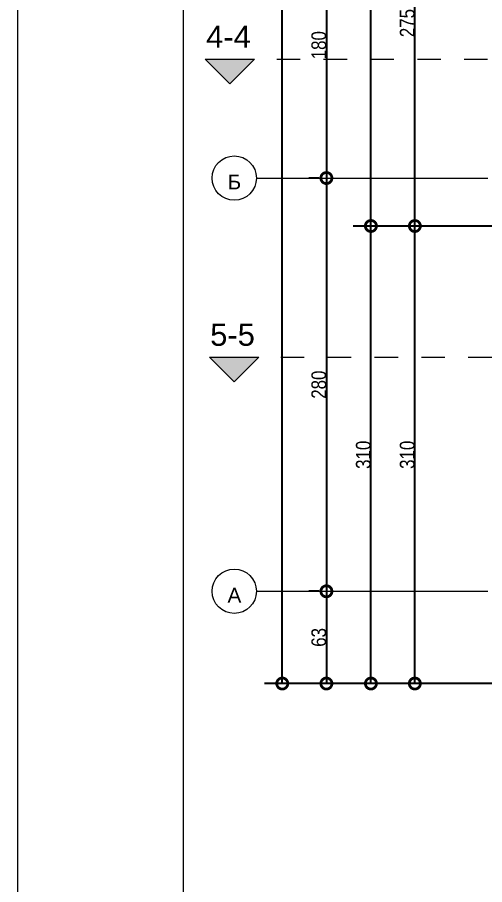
# Model space of a CAD drawing. Header units: centimetres. Extents: x 0 to 25250, y 0 to 2250.
# Drawn here: x 3100 to 3417, y 296 to 884 of the extents above; entities that cross this region are included whole.
import ezdxf

# ---------------------------------------------------------------- set-up
doc = ezdxf.new("R2010")
doc.units = ezdxf.units.CM
doc.linetypes.add('18-View-1$0$Dash', pattern=[31.75, 15.875, -15.875])
doc.linetypes.add('18-View-1$0$Dash dot', pattern=[79.375, 31.75, -23.8125, 0, -23.8125])
for name, color, linetype, lineweight in [('A-ANNO-DIMS', 7, 'Continuous', 9), ('G-ANNO-SYMB', 7, 'Continuous', 9), ('G-ANNO-TTLB', 7, 'Continuous', 9), ('S-GRID', 7, 'Continuous', 9), ('S-GRID-IDEN', 7, 'Continuous', 9)]:
    doc.layers.add(name, color=color, linetype=linetype, lineweight=lineweight)
doc.styles.add('18-View-1$0$Arial Narrow_3', font='ARIALN.TTF', dxfattribs={"height": 10})
doc.styles.add('18-View-1$0$Arial_1', font='arial.ttf', dxfattribs={"height": 10})
doc.styles.add('18-View-1$0$Arial_2', font='arial.ttf', dxfattribs={"height": 15})
doc.dimstyles.new('18-View-1$0$TEC_DIM', dxfattribs={"dimscale": 30.48, "dimtxt": 10.23431, "dimasz": 0.492126, "dimexe": 0.393701, "dimexo": 0.246063, "dimgap": 0, "dimtad": 1, "dimdec": 0, "dimzin": 0, "dimdsep": 46, "dimtxsty": '18-View-1$0$Arial Narrow_3', "dimblk1": '18-View-1$0$_DotSmall', "dimblk2": '18-View-1$0$_DotSmall', "dimsah": 1, "dimcen": 0.09, "dimazin": 0, "dimtfac": 1, "dimtdec": 4, "dimtix": 1, "dimtmove": 0, "dimatfit": 3, "dimfxl": 1, "dimtvp": 1, "dimtolj": 1, "dimtzin": 0, "dimarcsym": 2})

# ---------------------------------------------------------------- blocks, each defined once
blk = doc.blocks.new('TEC_ОФИЦИАЛНА РАМКА - TEC_ОФИЦИАЛНА РАМКА-2548454-СГРАДА ТИП III - РАЗПРЕДЕЛЕНИЕ _3_00')
at = {"layer": 'G-ANNO-TTLB'}
for p, q in [((-19.379, 37.554), (-19.379, -4.446)), ((-17.129, -4.146), (-17.129, 37.254))]:
    blk.add_line(p, q, dxfattribs=at)
blk = doc.blocks.new('Grid - TEC_GRID_CIRCLE-145857-НИВО 1')
at = {"layer": 'S-GRID-IDEN'}
blk.add_circle((0, 0), 0.3, dxfattribs=at)
blk = doc.blocks.new('Section - TEC_SECTION-13048-НИВО 1')
at = {"layer": 'G-ANNO-SYMB'}
blk.add_hatch(color=256, dxfattribs=at).paths.add_polyline_path([(0, 0.334), (0.334, 0), (-0.334, 0)])
for p, q in [((0, 0.334), (-0.334, 0)), ((0.334, 0), (0, 0.334)), ((-0.334, 0), (0.334, 0))]:
    blk.add_line(p, q, dxfattribs=at)
blk = doc.blocks.new('18-View-1$0$_DotSmall')
at = {"color": 0, "linetype": 'ByBlock', "const_width": 0.5}
blk.add_lwpolyline([(-0.0625, 0, 1), (0.0625, 0, 1)], format="xyb", close=True, dxfattribs=at)
blk = doc.blocks.new('*D2681')
at = {"layer": 'A-ANNO-DIMS', "color": 0, "lineweight": -2, "transparency": 16777216}
for p, q in [((3304.55, 954.94), (3297.4, 954.94)), ((3309.4, 954.94), (3309.4, 774.94)), ((3304.55, 774.94), (3297.4, 774.94))]:
    blk.add_line(p, q, dxfattribs=at)
at = {"layer": 'A-ANNO-DIMS', "color": 0, "lineweight": -2, "transparency": 16777216, "xscale": 15, "yscale": 15, "zscale": 15}
for p, rotation in [((3309.4, 954.94), 90), ((3309.4, 774.94), 270)]:
    blk.add_blockref('18-View-1$0$_DotSmall', p, dxfattribs=dict(at, rotation=rotation))
at = {"layer": 'A-ANNO-DIMS', "color": 0, "transparency": 16777216, "insert": (3304.3, 864.94), "char_height": 10, "width": 22.8079, "attachment_point": 5, "rotation": 90, "style": '18-View-1$0$Arial Narrow_3'}
blk.add_mtext('\\A1;180', dxfattribs=at)
blk = doc.blocks.new('*D2682')
at = {"layer": 'A-ANNO-DIMS', "color": 0, "lineweight": -2, "transparency": 16777216}
for p, q in [((3304.55, 774.94), (3297.4, 774.94)), ((3309.4, 774.94), (3309.4, 494.94)), ((3304.55, 494.94), (3297.4, 494.94))]:
    blk.add_line(p, q, dxfattribs=at)
at = {"layer": 'A-ANNO-DIMS', "color": 0, "lineweight": -2, "transparency": 16777216, "xscale": 15, "yscale": 15, "zscale": 15}
for p, rotation in [((3309.4, 774.94), 90), ((3309.4, 494.94), 270)]:
    blk.add_blockref('18-View-1$0$_DotSmall', p, dxfattribs=dict(at, rotation=rotation))
at = {"layer": 'A-ANNO-DIMS', "color": 0, "transparency": 16777216, "insert": (3304.3, 634.94), "char_height": 10, "width": 22.8079, "attachment_point": 5, "rotation": 90, "style": '18-View-1$0$Arial Narrow_3'}
blk.add_mtext('\\A1;280', dxfattribs=at)
blk = doc.blocks.new('*D2683')
at = {"layer": 'A-ANNO-DIMS', "color": 0, "lineweight": -2, "transparency": 16777216}
for p, q in [((3304.55, 494.94), (3297.4, 494.94)), ((3309.4, 494.94), (3309.4, 432.44)), ((3506.58, 432.44), (3297.4, 432.44))]:
    blk.add_line(p, q, dxfattribs=at)
at = {"layer": 'A-ANNO-DIMS', "color": 0, "lineweight": -2, "transparency": 16777216, "xscale": 15, "yscale": 15, "zscale": 15}
for p, rotation in [((3309.4, 494.94), 90), ((3309.4, 432.44), 270)]:
    blk.add_blockref('18-View-1$0$_DotSmall', p, dxfattribs=dict(at, rotation=rotation))
at = {"layer": 'A-ANNO-DIMS', "color": 0, "transparency": 16777216, "insert": (3304.3, 463.69), "char_height": 10, "width": 15.2053, "attachment_point": 5, "rotation": 90, "style": '18-View-1$0$Arial Narrow_3'}
blk.add_mtext('\\A1;63', dxfattribs=at)
blk = doc.blocks.new('*D2684')
at = {"layer": 'A-ANNO-DIMS', "color": 0, "lineweight": -2, "transparency": 16777216}
for p, q in [((3509.08, 1517.44), (3267.5, 1517.44)), ((3279.5, 432.44), (3279.5, 1517.44)), ((3506.58, 432.44), (3267.5, 432.44))]:
    blk.add_line(p, q, dxfattribs=at)
at = {"layer": 'A-ANNO-DIMS', "color": 0, "lineweight": -2, "transparency": 16777216, "xscale": 15, "yscale": 15, "zscale": 15}
for p, rotation in [((3279.5, 1517.44), 90), ((3279.5, 432.44), 270)]:
    blk.add_blockref('18-View-1$0$_DotSmall', p, dxfattribs=dict(at, rotation=rotation))
at = {"layer": 'A-ANNO-DIMS', "color": 0, "transparency": 16777216, "insert": (3274.39, 974.94), "char_height": 10, "width": 30.4105, "attachment_point": 5, "rotation": 90, "style": '18-View-1$0$Arial Narrow_3'}
blk.add_mtext('\\A1;1085', dxfattribs=at)
blk = doc.blocks.new('*D2686')
at = {"layer": 'A-ANNO-DIMS', "color": 0, "lineweight": -2, "transparency": 16777216}
for p, q in [((3421.58, 742.44), (3327.55, 742.44)), ((3339.55, 432.44), (3339.55, 742.44)), ((3506.58, 432.44), (3327.55, 432.44))]:
    blk.add_line(p, q, dxfattribs=at)
at = {"layer": 'A-ANNO-DIMS', "color": 0, "lineweight": -2, "transparency": 16777216, "xscale": 15, "yscale": 15, "zscale": 15}
for p, rotation in [((3339.55, 742.44), 90), ((3339.55, 432.44), 270)]:
    blk.add_blockref('18-View-1$0$_DotSmall', p, dxfattribs=dict(at, rotation=rotation))
at = {"layer": 'A-ANNO-DIMS', "color": 0, "transparency": 16777216, "insert": (3334.44, 587.44), "char_height": 10, "width": 22.8079, "attachment_point": 5, "rotation": 90, "style": '18-View-1$0$Arial Narrow_3'}
blk.add_mtext('\\A1;310', dxfattribs=at)
blk = doc.blocks.new('*D2687')
at = {"layer": 'A-ANNO-DIMS', "color": 0, "lineweight": -2, "transparency": 16777216}
for p, q in [((3421.58, 1272.44), (3327.55, 1272.44)), ((3339.55, 742.44), (3339.55, 1272.44)), ((3421.58, 742.44), (3327.55, 742.44))]:
    blk.add_line(p, q, dxfattribs=at)
at = {"layer": 'A-ANNO-DIMS', "color": 0, "lineweight": -2, "transparency": 16777216, "xscale": 15, "yscale": 15, "zscale": 15}
for p, rotation in [((3339.55, 1272.44), 90), ((3339.55, 742.44), 270)]:
    blk.add_blockref('18-View-1$0$_DotSmall', p, dxfattribs=dict(at, rotation=rotation))
at = {"layer": 'A-ANNO-DIMS', "color": 0, "transparency": 16777216, "insert": (3334.44, 1007.44), "char_height": 10, "width": 22.8079, "attachment_point": 5, "rotation": 90, "style": '18-View-1$0$Arial Narrow_3'}
blk.add_mtext('\\A1;530', dxfattribs=at)
blk = doc.blocks.new('*D2690')
at = {"layer": 'A-ANNO-DIMS', "color": 0, "lineweight": -2, "transparency": 16777216}
for p, q in [((3421.58, 742.44), (3357.32, 742.44)), ((3369.32, 432.44), (3369.32, 742.44)), ((3506.58, 432.44), (3357.32, 432.44))]:
    blk.add_line(p, q, dxfattribs=at)
at = {"layer": 'A-ANNO-DIMS', "color": 0, "lineweight": -2, "transparency": 16777216, "xscale": 15, "yscale": 15, "zscale": 15}
for p, rotation in [((3369.32, 742.44), 90), ((3369.32, 432.44), 270)]:
    blk.add_blockref('18-View-1$0$_DotSmall', p, dxfattribs=dict(at, rotation=rotation))
at = {"layer": 'A-ANNO-DIMS', "color": 0, "transparency": 16777216, "insert": (3364.22, 587.44), "char_height": 10, "width": 22.8079, "attachment_point": 5, "rotation": 90, "style": '18-View-1$0$Arial Narrow_3'}
blk.add_mtext('\\A1;310', dxfattribs=at)
blk = doc.blocks.new('*D2691')
at = {"layer": 'A-ANNO-DIMS', "color": 0, "lineweight": -2, "transparency": 16777216}
for p, q in [((3426.58, 1017.44), (3357.32, 1017.44)), ((3369.32, 742.44), (3369.32, 1017.44)), ((3421.58, 742.44), (3357.32, 742.44))]:
    blk.add_line(p, q, dxfattribs=at)
at = {"layer": 'A-ANNO-DIMS', "color": 0, "lineweight": -2, "transparency": 16777216, "xscale": 15, "yscale": 15, "zscale": 15}
for p, rotation in [((3369.32, 1017.44), 90), ((3369.32, 742.44), 270)]:
    blk.add_blockref('18-View-1$0$_DotSmall', p, dxfattribs=dict(at, rotation=rotation))
at = {"layer": 'A-ANNO-DIMS', "color": 0, "transparency": 16777216, "insert": (3364.22, 879.94), "char_height": 10, "width": 22.8079, "attachment_point": 5, "rotation": 90, "style": '18-View-1$0$Arial Narrow_3'}
blk.add_mtext('\\A1;275', dxfattribs=at)

msp = doc.modelspace()

# ---------------------------------------------------------------- block references
at = {"layer": 'G-ANNO-TTLB', "xscale": 50, "yscale": 50, "zscale": 50}
msp.add_blockref('TEC_ОФИЦИАЛНА РАМКА - TEC_ОФИЦИАЛНА РАМКА-2548454-СГРАДА ТИП III - РАЗПРЕДЕЛЕНИЕ _3_00', (4068.96, 222.31), dxfattribs=at)

# ---------------------------------------------------------------- next in the draw order: linework, layer by layer
at = {"layer": 'G-ANNO-SYMB', "linetype": '18-View-1$0$Dash', "lineweight": 18}
for p, q in [((3244.03, 855.48), (5293.21, 855.48)), ((3246.81, 653.48), (4002.21, 653.48))]:
    msp.add_line(p, q, dxfattribs=at)
at = {"layer": 'S-GRID', "color": 1, "lineweight": 18, "true_color": 0xff0000}
for p, q in [((3261.99, 774.94), (3386.99, 774.94)), ((3261.99, 494.94), (3386.99, 494.94))]:
    msp.add_line(p, q, dxfattribs=at)
at = {"layer": 'S-GRID', "color": 1, "linetype": '18-View-1$0$Dash dot', "lineweight": 18, "true_color": 0xff0000}
for p, q in [((3386.99, 774.94), (5145.92, 774.94)), ((3386.99, 494.94), (5145.92, 494.94))]:
    msp.add_line(p, q, dxfattribs=at)

# ---------------------------------------------------------------- next in the draw order: block references
at = {"layer": 'G-ANNO-SYMB', "extrusion": (0, 0, -1), "xscale": 49.99999999999998, "yscale": 49.99999999999998, "zscale": 49.99999999999998, "rotation": 180}
for p in [(-3244.03, 855.48), (-3246.81, 653.48)]:
    msp.add_blockref('Section - TEC_SECTION-13048-НИВО 1', p, dxfattribs=at)
at = {"layer": 'S-GRID-IDEN', "xscale": 49.99999999999998, "yscale": 49.99999999999998, "zscale": 49.99999999999998, "rotation": 269.9999999999994}
for p in [(3246.99, 774.94), (3246.99, 494.94)]:
    msp.add_blockref('Grid - TEC_GRID_CIRCLE-145857-НИВО 1', p, dxfattribs=at)

# ---------------------------------------------------------------- next in the draw order: texts
at = {"layer": 'G-ANNO-SYMB', "char_height": 15, "width": 31.1, "attachment_point": 5, "line_spacing_factor": 0.936439, "style": '18-View-1$0$Arial_2'}
for s, insert in [('\\pt60,120,180,240,300,360,420,480,540,600,660,720,780,840,900,960,1020,1080,1140,1200,1260,1320,1380,1440,1500,1560,1620,1680,1740,1800,1860,1920;4-4', (3243.03, 870.67)), ('\\pt60,120,180,240,300,360,420,480,540,600,660,720,780,840,900,960,1020,1080,1140,1200,1260,1320,1380,1440,1500,1560,1620,1680,1740,1800,1860,1920;5-5', (3245.81, 668.67))]:
    msp.add_mtext(s, dxfattribs=dict(at, insert=insert))
at = {"layer": 'S-GRID-IDEN', "char_height": 10, "attachment_point": 5, "line_spacing_factor": 0.936439, "style": '18-View-1$0$Arial_1'}
for s, insert, width in [('\\pt50,100,150,200,250,300,350,400,450,500,550,600,650,700,750,800,850,900,950,1000,1050,1100,1150,1200,1250,1300,1350,1400,1450,1500,1550,1600;{\\fArial|b0|i0|c204|p34;Б}', (3247.08, 772.3), 9.6), ('\\pt50,100,150,200,250,300,350,400,450,500,550,600,650,700,750,800,850,900,950,1000,1050,1100,1150,1200,1250,1300,1350,1400,1450,1500,1550,1600;{\\fArial|b0|i0|c204|p34;А}', (3247.08, 492.3), 9.9)]:
    msp.add_mtext(s, dxfattribs=dict(at, insert=insert, width=width))

# ---------------------------------------------------------------- next in the draw order: dimensions: what is measured, and where the dimension line sits
at = {"layer": 'A-ANNO-DIMS'}
for base, p1, p2, override, picture, middle in [((3279.5, 1517.44), (3514.08, 432.44), (3516.58, 1517.44), {"dimpost": '<>', "dimfxl": 1085.00288}, '*D2684', (3274.39, 974.94)), ((3339.55, 1272.44), (3429.08, 742.44), (3429.08, 1272.44), {"dimpost": '<>', "dimfxl": 530}, '*D2687', (3334.44, 1007.44)), ((3369.32, 1017.44), (3429.08, 742.44), (3434.08, 1017.44), {"dimpost": '<>', "dimfxl": 275.045451}, '*D2691', (3364.22, 879.94)), ((3309.4, 774.94), (3312.05, 954.94), (3312.05, 774.94), {"dimpost": '<>', "dimfxl": 180}, '*D2681', (3304.3, 864.94)), ((3309.4, 494.94), (3312.05, 774.94), (3312.05, 494.94), {"dimpost": '<>', "dimfxl": 280}, '*D2682', (3304.3, 634.94)), ((3339.55, 742.44), (3514.08, 432.44), (3429.08, 742.44), {"dimpost": '<>', "dimfxl": 321.442063}, '*D2686', (3334.44, 587.44)), ((3369.32, 742.44), (3514.08, 432.44), (3429.08, 742.44), {"dimpost": '<>', "dimfxl": 321.442063}, '*D2690', (3364.22, 587.44)), ((3309.40133141, 432.44186198), (3312.05298183, 494.94186198), (3514.08174824, 432.44186198), {"dimpost": '<>', "dimfxl": 211.475465}, '*D2683', (3304.29560153, 463.69186198))]:
    dim = msp.add_linear_dim(base=base, p1=p1, p2=p2, angle=90, dimstyle='18-View-1$0$TEC_DIM', override=override, dxfattribs=at)
    dim.commit()
    dim.dimension.update_dxf_attribs({"geometry": picture, "text_midpoint": middle})

doc.saveas('drawing.dxf')
